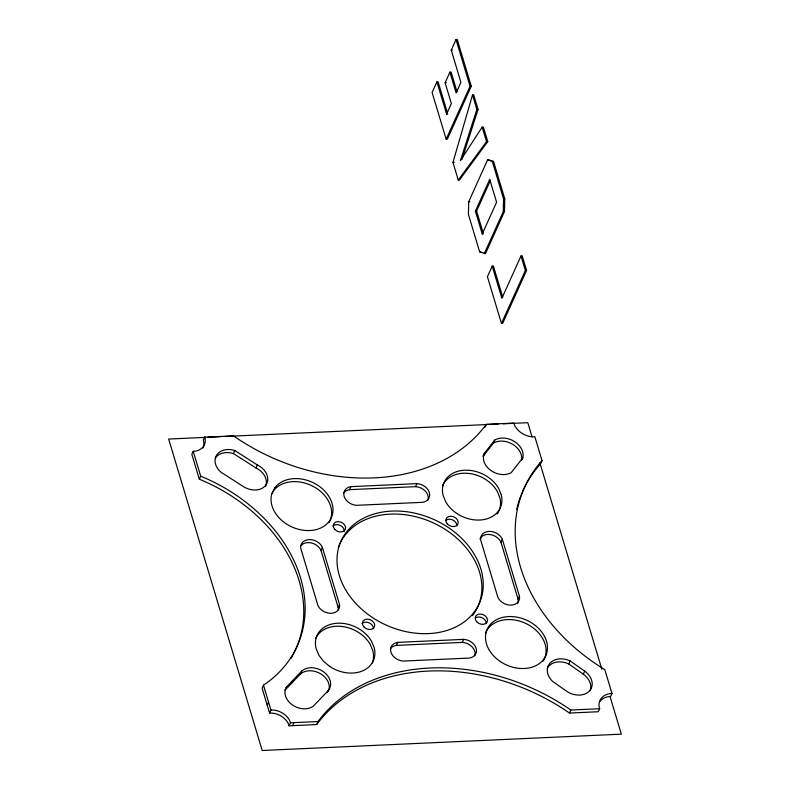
<?xml version="1.0" encoding="UTF-8"?>
<svg xmlns="http://www.w3.org/2000/svg" width="790" height="790" viewBox="0 0 790 790"><rect width="100%" height="100%" fill="white"/><g stroke="black" fill="none" stroke-linecap="round" stroke-linejoin="round"><path stroke-width="1.19" d="M484.27 253.699L503.309 211.532L503.556 198.883L492.328 161.506L487.716 159.619L468.677 201.786L468.431 214.446L479.649 251.822L485.465 253.649L504.504 211.473L504.761 198.823L493.533 161.446L487.716 159.619M472.509 94.928L476.874 109.455L460.402 160.637L482.176 127.111L483.371 127.052L487.746 141.588L459.474 179.992L458.269 180.051L452.966 162.404L472.509 94.928L473.704 94.869L478.078 109.405L461.972 159.422M599.403 702.043A18.002 13.746 24.3 0 1 609.396 696.543L610.621 696.543L611.983 693.521L604.814 669.644A176.298 134.656 24.3 0 1 542.029 460.639L534.86 436.761L532.351 436.831A18.002 13.746 24.3 0 1 514.339 424.744L513.875 423.104L486.285 424.358A184.771 141.124 24.3 0 1 233.455 435.873L204.659 437.176L205.242 439.457A16.709 12.768 24.3 0 1 194.676 451.258L193.214 451.278L191.842 454.299L199.327 479.214A150.88 115.241 24.3 0 1 290.967 658.337M204.659 437.176L203.297 440.208L203.879 442.479A16.709 12.768 24.3 0 1 202.951 448.009M199.327 479.214L200.7 476.192L193.214 451.278M215.305 458.121A17.36 13.252 24.3 0 1 233.435 453.559L234.808 450.537L257.382 464.974A16.807 12.838 24.3 0 1 266.19 484.606A16.807 12.838 24.3 0 1 243.488 486.62L220.914 472.183A17.36 13.252 24.3 0 1 216.667 455.099A17.36 13.252 24.3 0 1 234.808 450.537M265.401 486.61A16.807 12.838 24.3 0 0 256.009 467.996L257.382 464.974M447.426 112.891L438.104 81.854L436.91 81.903L432.12 92.499L446.162 139.218L447.357 139.159L471.265 86.219L457.232 39.5L456.028 39.559L451.248 50.145L460.916 82.328L456.136 92.914L449.895 72.147L451.1 72.097L456.985 91.709M447.772 114.037L446.577 114.096L451.357 103.5L445.116 82.743L449.895 72.147M446.162 139.218L470.06 86.278L456.028 39.559M338.209 609.762A11.653 8.897 24.3 0 0 338.169 607.53L321.017 550.423L322.379 547.401A11.653 8.897 24.3 0 0 309.088 539.59A11.653 8.897 24.3 0 0 300.783 548.388L317.935 605.486A11.653 8.897 24.3 0 0 331.227 613.297A11.653 8.897 24.3 0 0 339.532 604.498L322.379 547.401M343.66 493.069A11.653 8.897 24.3 0 1 349.575 489.662L350.948 486.64L416.923 483.638A11.653 8.897 24.3 0 1 429.326 492.545A11.653 8.897 24.3 0 1 422.531 502.322L356.557 505.324A11.653 8.897 24.3 0 1 344.154 496.416A11.653 8.897 24.3 0 1 350.948 486.64M482.246 233.968L475.392 211.128L489.731 179.36L496.594 202.201L482.246 233.968L483.45 233.909M483.105 232.764L476.587 211.068L490.432 180.397M200.7 476.192A150.88 115.241 24.3 0 1 263.465 685.177L262.102 688.208L269.588 713.123L270.851 713.005A16.709 12.768 24.3 0 1 288.231 723.413L289.091 725.812L316.681 724.558A184.732 141.094 24.3 0 1 569.481 713.054L598.277 711.741L599.64 708.719L599.008 705.964A18.002 13.746 24.3 0 1 610.759 693.511L611.983 693.521M267.218 705.233L268.59 702.211M269.588 713.123L270.95 710.092L263.465 685.177M301.691 671.105L286.424 687.102L285.062 690.124L300.328 674.127L301.691 671.105A16.699 12.758 24.3 0 1 323.91 672.053A16.699 12.758 24.3 0 1 327.89 690.894L326.981 692.909M291.303 683.587L292.675 680.555M492.21 266.131L487.43 276.717L501.462 323.436L502.657 323.387L526.565 270.447L522.2 255.911L521.005 255.96L501.877 298.314L492.21 266.131L493.414 266.072L502.736 297.109M338.169 607.53L339.532 604.498M289.091 725.812L290.453 722.791L289.594 720.381A16.709 12.768 24.3 0 0 272.224 709.983L270.95 710.092M292.596 725.655L293.969 722.633M349.575 489.662L415.55 486.66L416.923 483.638M316.681 724.558L318.044 721.537A184.732 141.094 24.3 0 1 570.854 710.022L599.64 708.719M501.462 323.436L525.37 270.496L521.005 255.96M484.922 427.39L486.285 424.358M390.438 648.797A11.653 8.897 24.3 0 1 396.353 645.4L397.726 642.369L463.7 639.367A11.653 8.897 24.3 0 1 476.103 648.274A11.653 8.897 24.3 0 1 469.309 658.06L403.334 661.062A11.653 8.897 24.3 0 1 390.932 652.155A11.653 8.897 24.3 0 1 397.726 642.369M494.787 440.03L484.379 453.341L483.016 456.363L493.424 443.062L494.787 440.03A17.607 13.45 24.3 0 1 514.537 441.58A17.607 13.45 24.3 0 1 522.812 457.825L521.894 459.839M517.539 603.649A11.653 8.897 24.3 0 0 518.102 599.333L500.949 542.236L502.312 539.215A11.653 8.897 24.3 0 0 489.02 531.394A11.653 8.897 24.3 0 0 480.725 540.192L497.878 597.299A11.653 8.897 24.3 0 0 511.17 605.11A11.653 8.897 24.3 0 0 519.465 596.312L502.312 539.215M542.029 460.639L540.666 463.661A176.298 134.656 24.3 0 0 521.153 495.113M396.353 645.4L462.328 642.389L463.7 639.367M518.102 599.333L519.465 596.312M547.233 668.152A17.726 13.539 24.3 0 1 568.761 663.956L570.123 660.924L584.689 671.135A17.37 13.262 24.3 0 1 589.745 690.618A17.37 13.262 24.3 0 1 567.279 691.694L552.714 681.484A17.726 13.539 24.3 0 1 549.781 663.422A17.726 13.539 24.3 0 1 570.123 660.924M590.11 690.737A17.37 13.262 24.3 0 0 583.316 674.166L584.689 671.135M569.481 713.054L570.854 710.022M272.076 493.543L273.557 490.699A32.143 24.549 24.3 0 1 314.489 487.134A32.143 24.549 24.3 0 1 328.966 522.723M458.269 180.051L486.541 141.647L487.746 141.588M522.812 457.825L511.179 472.697A17.291 13.203 24.3 0 1 490.748 470.406A17.291 13.203 24.3 0 1 484.379 453.341M327.89 690.894L313.314 706.161A16.886 12.897 24.3 0 1 292.27 704.848A16.886 12.897 24.3 0 1 286.424 687.102M451.248 50.145L452.443 50.086M445.116 82.743L446.32 82.683M470.06 86.278L471.265 86.219M476.874 109.455L478.078 109.405M452.966 162.404L454.171 162.345M492.328 161.506L493.533 161.446M503.556 198.883L504.761 198.823M468.677 201.786L469.872 201.736M475.392 211.128L476.587 211.068M503.309 211.532L504.504 211.473M479.649 251.822L480.853 251.763M525.37 270.496L526.565 270.447M205.548 437.354L168.655 439.043L262.201 750.5L621.345 734.157L610.008 696.395M208.007 437.245L220.311 436.682M225.229 436.465L498.273 424.032M503.2 423.805L527.799 422.69L532.045 436.85M290.453 722.791L318.044 721.537M233.435 453.559L256.009 467.996M568.761 663.956L583.316 674.166M482.176 127.111L486.541 141.647M436.91 81.903L446.577 114.096M539.846 462.802L601.862 669.268M338.268 547.539A75.85 57.937 24.3 0 1 436.574 524.471A75.85 57.937 24.3 0 1 472.538 615.489M462.328 642.389A11.653 8.897 24.3 0 1 474.8 655.74M445.53 520.699A6.429 4.908 24.3 0 1 452.7 519.968A6.429 4.908 24.3 0 1 456.827 525.854M485.317 633.56A32.143 24.549 24.3 0 1 526.18 623.626A32.143 24.549 24.3 0 1 542.987 661.368M300.328 674.127A16.699 12.758 24.3 0 1 320.779 673.88A16.699 12.758 24.3 0 1 328.373 691.191M493.424 443.062A17.607 13.45 24.3 0 1 512.661 444.296A17.607 13.45 24.3 0 1 521.627 459.928M516.66 509.501A176.298 134.656 24.3 0 1 520.738 496.189M442.538 485.85A30.859 23.572 24.3 0 1 468.49 473.398A30.859 23.572 24.3 0 1 497.335 491.508L499.922 497.967A30.859 23.572 24.3 0 1 499.487 509.511M499.112 510.468A30.859 23.572 24.3 0 1 497.088 514.053M315.763 638.251A30.859 23.572 24.3 0 1 341.507 626.411A30.859 23.572 24.3 0 1 369.957 643.939L372.722 650.368A30.859 23.572 24.3 0 1 372.288 662.948M362.067 623.616A6.429 4.908 24.3 0 1 369.236 622.895A6.429 4.908 24.3 0 1 373.364 628.781M332.955 526.101A6.429 4.908 24.3 0 1 340.125 525.38A6.429 4.908 24.3 0 1 344.252 531.265M479.925 538.908A11.653 8.897 24.3 0 1 490.353 534.573A11.653 8.897 24.3 0 1 500.949 542.236M301.217 545.317A11.653 8.897 24.3 0 1 311.774 543.046A11.653 8.897 24.3 0 1 321.017 550.423M475.985 617.671A6.429 4.908 24.3 0 1 482.818 618.145A6.429 4.908 24.3 0 1 486.206 623.636M415.55 486.66A11.653 8.897 24.3 0 1 428.022 500.011M274.92 487.667L271.957 493.355A32.143 24.549 24.3 0 0 307.932 530.564A32.143 24.549 24.3 0 0 327.09 493.819A32.143 24.549 24.3 0 0 274.92 487.667M329.558 666.335L323.535 661.299L318.982 655.364L316.217 648.936A30.859 23.572 24.3 0 1 334.545 623.517A30.859 23.572 24.3 0 1 371.32 640.917L374.095 647.346A30.859 23.572 24.3 0 1 362.59 670.878A30.859 23.572 24.3 0 1 329.558 666.335M501.285 494.935L498.697 488.487A30.859 23.572 24.3 0 0 462.259 470.415A30.859 23.572 24.3 0 0 443.091 495.32L445.688 501.769A30.859 23.572 24.3 0 0 482.117 519.84A30.859 23.572 24.3 0 0 501.285 494.935M334.743 529.34A6.429 4.908 24.3 0 0 345.289 529.478A6.429 4.908 24.3 0 0 338.288 521.617A6.429 4.908 24.3 0 0 334.743 529.34M363.854 626.855A6.429 4.908 24.3 0 0 374.401 626.993A6.429 4.908 24.3 0 0 367.399 619.133A6.429 4.908 24.3 0 0 363.854 626.855M476.686 621.72A6.429 4.908 24.3 0 0 487.233 621.858A6.429 4.908 24.3 0 0 480.241 613.998A6.429 4.908 24.3 0 0 476.686 621.72M346.524 591.315A75.85 57.937 24.3 0 0 473.18 613.386A75.85 57.937 24.3 0 0 410.672 512.345A75.85 57.937 24.3 0 0 346.524 591.315M447.318 523.938A6.429 4.908 24.3 0 0 457.864 524.076A6.429 4.908 24.3 0 0 450.873 516.206A6.429 4.908 24.3 0 0 447.318 523.938M489.405 650.358A32.143 24.549 24.3 0 0 543.076 660.075A32.143 24.549 24.3 0 0 516.976 617.148A32.143 24.549 24.3 0 0 489.405 650.358"/></g></svg>
